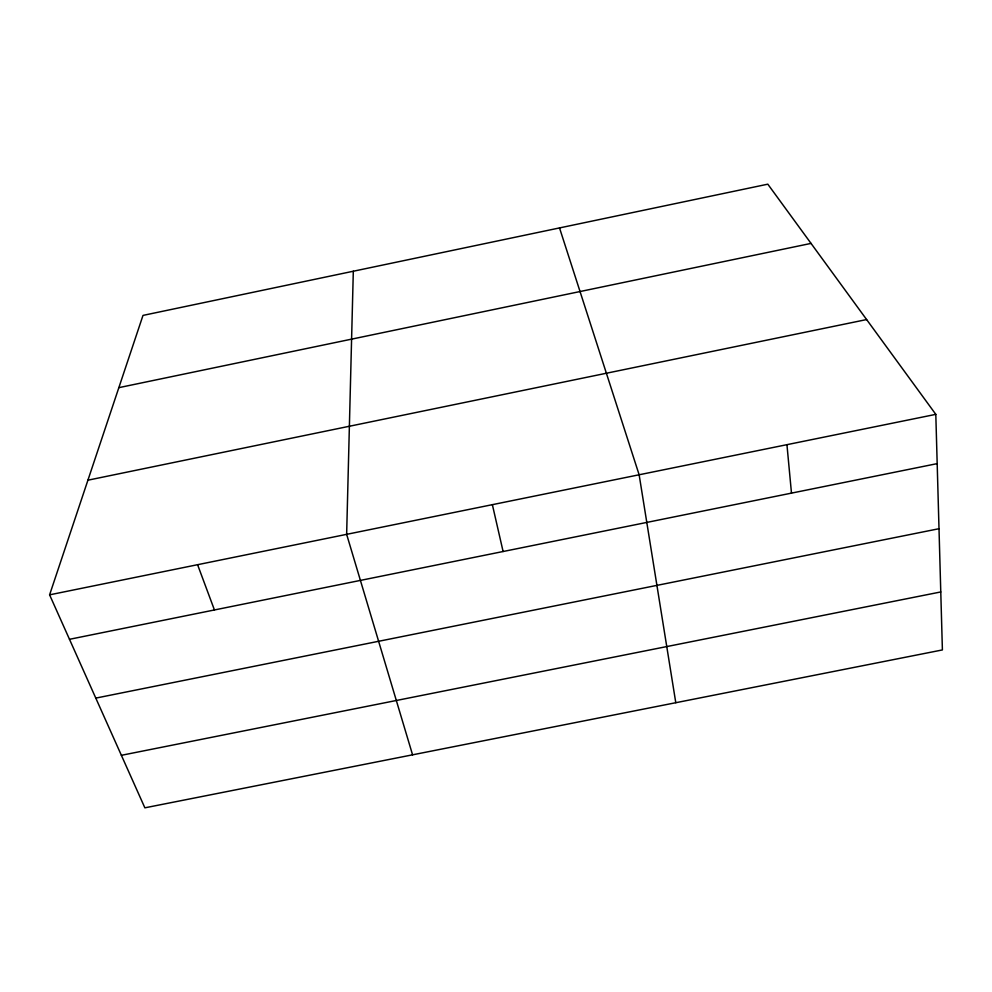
<?xml version="1.0" encoding="UTF-8"?>
<svg xmlns="http://www.w3.org/2000/svg" width="992" height="992" viewBox="0 0 992 992"><rect width="100%" height="100%" fill="white"/><g stroke="black" fill="none" stroke-linecap="round" stroke-linejoin="round"><path stroke-width="1.49" d="M353.313 271.238L346.642 534.341L412.573 754.825M49.6 594.84L142.997 315.406L767.808 184.177L935.803 414.358L942.4 649.934L144.869 807.823L49.6 594.84L935.803 414.358M118.854 387.649L811.034 243.4M87.928 480.19L866.624 319.56M69.49 639.307L937.192 463.624M95.79 698.108L939.002 528.711M121.384 755.309L940.776 591.951M197.582 564.696L214.433 609.956M559.525 227.924L639.133 474.771L675.788 702.72M492.367 504.668L503.105 551.515M786.941 444.676L791.48 493.123"/></g></svg>
